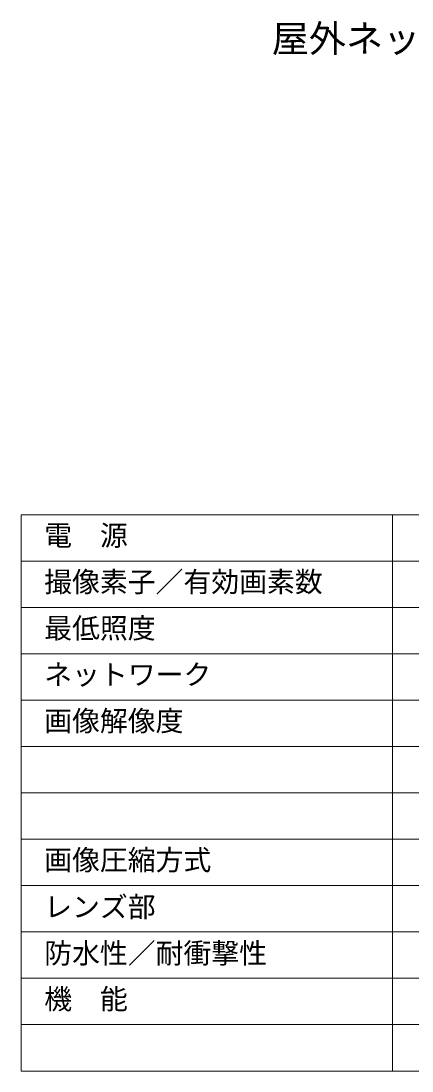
# Model space of a CAD drawing. Units: millimetres, scale not verified. Extents: x -62 to 63, y -57 to 57.
# Drawn here: x -62.5 to -20.4, y -56.5 to 56.7 of the extents above; entities that cross this region are included whole.
import ezdxf
from ezdxf.enums import TextEntityAlignment as Align

# ---------------------------------------------------------------- set-up
doc = ezdxf.new("R2010")
doc.units = ezdxf.units.MM
doc.header["$LTSCALE"] = 0.125
doc.layers.add('0-1_MOJI1', color=7, linetype='Continuous')
doc.layers.add('0-2_WAKU', color=1, linetype='Continuous', lineweight=18)
doc.styles.add('ＭＳ ゴシック', font='')
doc.styles.get('ＭＳ ゴシック').set_extended_font_data('MS Gothic')

msp = doc.modelspace()

# ---------------------------------------------------------------- linework, layer by layer
at = {"layer": '0-2_WAKU', "color": 4}
for p, q in [((-62.4897, 3.4987), (62.5103, 3.4987)), ((-62.4897, 3.4987), (-62.4897, -56.5013)), ((-22.4897, 3.4987), (-22.4897, -56.5013)), ((62.5103, -56.5013), (-62.4897, -56.5013))]:
    msp.add_line(p, q, dxfattribs=at)
at = {"layer": '0-2_WAKU'}
for p, q in [((-62.4897, -1.5013), (62.5103, -1.5013)), ((-62.4897, -6.5013), (62.5103, -6.5013)), ((-62.4897, -11.5013), (62.5103, -11.5013)), ((-62.4897, -16.5013), (62.5103, -16.5013)), ((-62.4897, -21.5013), (62.5103, -21.5013)), ((-62.4897, -26.5013), (62.5103, -26.5013)), ((-62.4897, -31.5013), (62.5103, -31.5013)), ((-62.4897, -36.5013), (62.5103, -36.5013)), ((62.5103, -41.5013), (-62.4897, -41.5013)), ((62.5103, -46.5013), (-62.4897, -46.5013)), ((62.5103, -51.5013), (-62.4897, -51.5013))]:
    msp.add_line(p, q, dxfattribs=at)

# ---------------------------------------------------------------- texts
at = {"layer": '0-1_MOJI1', "style": 'ＭＳ ゴシック'}
for s, height, p in [('屋外ネットワークカメラ', 2.933, (-35.4897, 52.4987)), ('電\u3000源', 2.199, (-59.9897, -0.5013)), ('撮像素子／有効画素数', 2.199, (-59.9897, -5.5013)), ('最低照度', 2.199, (-59.9897, -10.5013)), ('ネットワーク', 2.199, (-59.9897, -15.5013)), ('画像解像度', 2.199, (-59.9897, -20.5013)), ('画像圧縮方式', 2.199, (-59.9897, -35.5013)), ('レンズ部', 2.199, (-59.9897, -40.5557)), ('防水性／耐衝撃性', 2.199, (-59.9897, -45.5557)), ('機\u3000能', 2.199, (-59.9897, -50.5013))]:
    msp.add_text(s, height=height, dxfattribs=at).set_placement(p, align=Align.BOTTOM_LEFT)

doc.saveas('drawing.dxf')
